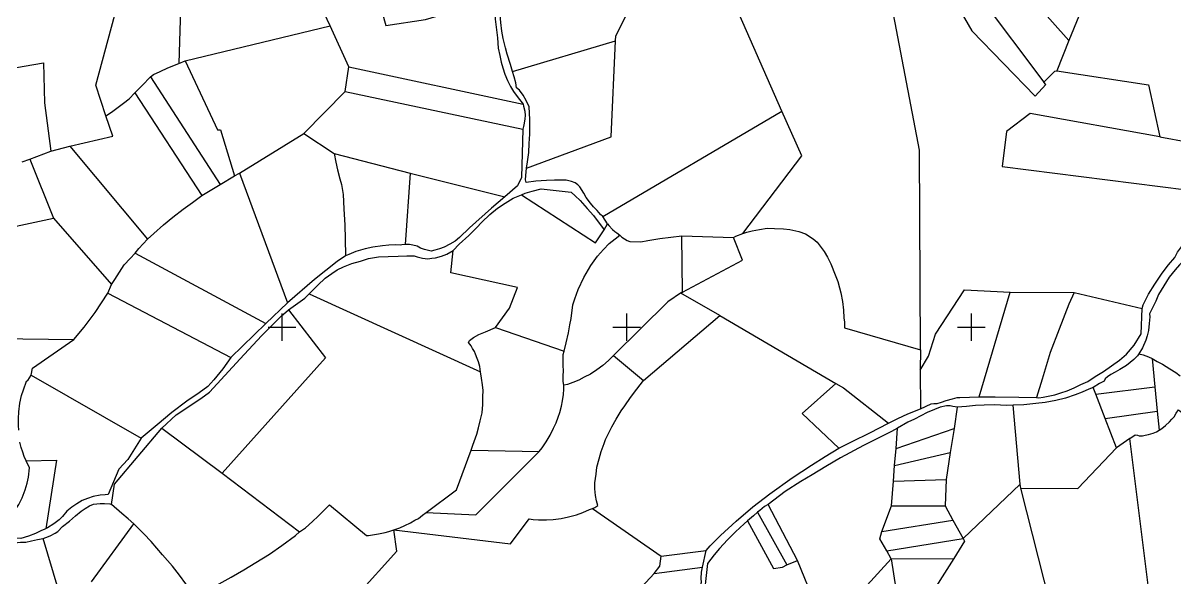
# Model space of a CAD drawing. Header units: millimetres. Extents: x 605783 to 631525, y 1302882 to 1327028.
# Drawn here: x 622640 to 624311, y 1324800 to 1325604 of the extents above; entities that cross this region are included whole.
import ezdxf

# ---------------------------------------------------------------- set-up
doc = ezdxf.new("R2010")
doc.units = ezdxf.units.MM
doc.layers.add('2', color=7, linetype='Continuous')
doc.layers.add('42', color=7, linetype='Continuous')

# ---------------------------------------------------------------- blocks, each defined once
blk = doc.blocks.new('COORD')
at = {"layer": '42', "color": 2, "linetype": 'Continuous'}
for p, q in [((0, -2), (0, 2)), ((-2, 0), (2, 0))]:
    blk.add_line(p, q, dxfattribs=at)
blk = doc.blocks.new('COORD$')
at = {"layer": '42', "color": 2, "linetype": 'Continuous'}
blk.add_blockref('COORD', (0, 0), dxfattribs=at)

msp = doc.modelspace()

# ---------------------------------------------------------------- linework, layer by layer
at = {"layer": '2', "color": 1, "linetype": 'Continuous'}
for p, q in [((623972.80827, 1325715.2611), (624120.61727, 1325518.5981)), ((623740.53427, 1325476.3371), (623646.74927, 1325689.8741)), ((622868.56527, 1325649.1481), (622865.43527, 1325545.4951)), ((624186.70427, 1325652.2921), (624156.62327, 1325578.7601)), ((624105.50727, 1325636.3201), (624156.62327, 1325578.7601)), ((622874.59127, 1325549.5131), (623084.92027, 1325600.2681)), ((623112.15527, 1325540.5441), (623084.92027, 1325600.2681)), ((623349.67427, 1325534.2151), (623498.82827, 1325578.4521)), ((624156.62327, 1325578.7601), (624139.46427, 1325534.8901)), ((622865.43527, 1325545.4951), (622874.59127, 1325549.5131)), ((623106.83327, 1325505.1261), (623112.15527, 1325540.5441)), ((623112.15527, 1325540.5441), (623365.05427, 1325486.6391)), ((622824.48127, 1325526.0131), (622925.56427, 1325370.1171)), ((623046.82527, 1325444.3251), (623106.83327, 1325505.1261)), ((623106.83327, 1325505.1261), (623364.49827, 1325450.1631)), ((622801.67527, 1325502.8811), (622898.97327, 1325354.2461)), ((623480.52227, 1325323.6861), (623740.53427, 1325476.3371)), ((622953.42827, 1325386.6171), (623046.82527, 1325444.3251)), ((623046.82527, 1325444.3251), (623090.92227, 1325415.2591)), ((624288.61827, 1325439.3491), (624330.75327, 1325431.6371)), ((622679.74727, 1325418.5131), (622707.45427, 1325425.7391)), ((622707.45427, 1325425.7391), (622820.28927, 1325291.1271)), ((622638.55327, 1325402.9711), (622649.48727, 1325406.9801)), ((622649.48727, 1325406.9801), (622679.74727, 1325418.5131)), ((622649.48727, 1325406.9801), (622683.87527, 1325321.1751)), ((623090.92227, 1325415.2591), (623201.43427, 1325386.4881)), ((622925.56427, 1325370.1171), (622946.43227, 1325382.8421)), ((622946.43227, 1325382.8421), (622953.42827, 1325386.6171)), ((622953.42827, 1325386.6171), (623023.15927, 1325198.7821)), ((623201.43427, 1325386.4881), (623194.12427, 1325283.4261)), ((623201.43427, 1325386.4881), (623338.63527, 1325352.2991)), ((622898.97327, 1325354.2461), (622925.56427, 1325370.1171)), ((622584.25027, 1325300.4701), (622683.87527, 1325321.1751)), ((622683.87527, 1325321.1751), (622768.01027, 1325225.0781)), ((623487.69227, 1325313.3031), (623480.52227, 1325323.6861)), ((623482.66227, 1325304.3801), (623487.69227, 1325313.3031)), ((623596.05927, 1325214.3491), (623595.18127, 1325295.7891)), ((623595.18127, 1325295.7891), (623670.22327, 1325293.3711)), ((622802.19027, 1325270.6391), (622991.57927, 1325168.8791)), ((622762.50927, 1325212.6561), (622768.01027, 1325225.0781)), ((622762.50927, 1325212.6561), (622940.93427, 1325119.3051)), ((623054.70927, 1325211.5291), (623303.35827, 1325098.4611)), ((623593.76827, 1325212.7091), (623596.05927, 1325214.3491)), ((623650.55327, 1325180.2751), (623593.76827, 1325212.7091)), ((624026.54527, 1325062.3371), (624071.62627, 1325213.9401)), ((624071.62627, 1325213.9401), (624164.19827, 1325213.5921)), ((624164.19827, 1325213.5921), (624262.91927, 1325190.5321)), ((623023.15927, 1325198.7821), (622991.57927, 1325168.8791)), ((623539.76827, 1325086.0681), (623650.55327, 1325180.2751)), ((623650.55327, 1325180.2751), (623818.49027, 1325081.5881)), ((622991.57927, 1325168.8791), (622940.93427, 1325119.3051)), ((623324.90127, 1325163.0161), (623424.47527, 1325128.8381)), ((622595.18127, 1325147.1971), (622713.14627, 1325145.3211)), ((623496.20227, 1325122.2451), (623539.76827, 1325086.0681)), ((623941.31927, 1325130.5051), (623940.96927, 1325101.0321)), ((624277.42627, 1325117.7881), (624281.46527, 1325077.0151)), ((622651.39027, 1325094.0571), (622811.04327, 1325002.5971)), ((623940.96927, 1325101.0321), (623941.30227, 1325045.1151)), ((624196.05827, 1325066.4011), (624192.19427, 1325076.0401)), ((624196.05827, 1325066.4011), (624281.46527, 1325077.0151)), ((624281.46527, 1325077.0151), (624284.71227, 1325041.7031)), ((624209.21227, 1325030.8871), (624196.05827, 1325066.4011)), ((623994.62627, 1325047.4281), (623990.22827, 1325016.6511)), ((624086.05727, 1324935.6911), (624075.88627, 1325050.2681)), ((624209.21227, 1325030.8871), (624284.71227, 1325041.7031)), ((624284.71227, 1325041.7031), (624287.53527, 1325014.0131)), ((624225.96127, 1324988.4011), (624209.21227, 1325030.8871)), ((622841.18727, 1325016.8611), (622928.26827, 1324951.7431)), ((623906.06727, 1324987.7431), (623908.06027, 1325017.2371)), ((623906.06727, 1324987.7431), (623990.22827, 1325016.6511)), ((623990.22827, 1325016.6511), (623984.58427, 1324981.6731)), ((623903.79527, 1324962.6961), (623906.06727, 1324987.7431)), ((624245.31427, 1325002.1011), (624225.96127, 1324988.4011)), ((624281.75827, 1324709.5791), (624245.31427, 1325002.1011)), ((623289.91027, 1324985.3321), (623388.44627, 1324983.3021)), ((623903.79527, 1324962.6961), (623984.58427, 1324981.6731)), ((623984.58427, 1324981.6731), (623978.96227, 1324942.6291)), ((623902.14527, 1324940.0661), (623903.79527, 1324962.6961)), ((622928.26827, 1324951.7431), (623040.50227, 1324866.6821)), ((623899.29727, 1324904.5941), (623902.14527, 1324940.0661)), ((623902.14527, 1324940.0661), (623978.96227, 1324942.6291)), ((623978.96227, 1324942.6291), (623977.27127, 1324904.6221)), ((624003.31827, 1324857.3551), (624086.05727, 1324935.6911)), ((624087.23227, 1324929.9791), (624086.05727, 1324935.6911)), ((624143.08227, 1324709.1011), (624087.23227, 1324929.9791)), ((623762.97327, 1324825.2161), (623720.48027, 1324906.4541)), ((623885.41227, 1324867.1591), (623899.29727, 1324904.5941)), ((623899.29727, 1324904.5941), (623977.27127, 1324904.6221)), ((623977.27127, 1324904.6221), (623988.43827, 1324883.7111)), ((623465.64027, 1324900.7081), (623565.35327, 1324831.3371)), ((623705.17627, 1324895.3181), (623747.76927, 1324818.9091)), ((622739.06927, 1324794.3111), (622800.31427, 1324878.3801)), ((623885.41227, 1324867.1591), (623988.43827, 1324883.7111)), ((623988.43827, 1324883.7111), (624003.31827, 1324857.3551)), ((622690.74127, 1324784.2721), (622668.86727, 1324857.3581)), ((623892.68227, 1324839.1121), (624003.31827, 1324857.3551)), ((623565.35327, 1324831.3371), (623630.81727, 1324839.7741)), ((623625.49327, 1324815.4731), (623630.81727, 1324839.7741)), ((623898.84327, 1324827.4521), (623892.68227, 1324839.1121)), ((623747.76927, 1324818.9091), (623762.97327, 1324825.2161)), ((623792.06927, 1324754.9631), (623762.97327, 1324825.2161)), ((623831.82427, 1324754.0281), (623898.84327, 1324827.4521)), ((623898.84327, 1324827.4521), (623989.89427, 1324828.0561)), ((623898.84327, 1324827.4521), (623989.89427, 1324828.0561)), ((623898.84327, 1324827.4521), (623914.76327, 1324729.2991)), ((623989.89427, 1324828.0561), (623950.24327, 1324765.7041)), ((623555.11327, 1324806.3621), (623625.49327, 1324815.4731))]:
    msp.add_line(p, q, dxfattribs=at)
for points in [[(623941.31927, 1325130.5051), (623940.10227, 1325420.0481), (623893.89827, 1325660.5281), (623859.80627, 1325759.4171)], [(623498.82827, 1325578.4521), (623499.61327, 1325585.6891), (623565.18427, 1325716.7181)], [(623946.64127, 1325712.7271), (624016.22127, 1325592.8201), (624107.72527, 1325498.0831), (624123.52727, 1325515.1531), (624120.61727, 1325518.5981)], [(623084.92027, 1325600.2681), (623067.64227, 1325636.9461), (623142.34027, 1325685.0941), (623165.81227, 1325600.6151), (623223.62027, 1325609.3391), (623320.00627, 1325638.2681)], [(623320.00627, 1325638.2681), (623323.89127, 1325624.9451), (623324.73827, 1325609.6991), (623327.81127, 1325582.7731), (623328.91227, 1325567.6561), (623331.13127, 1325556.9931), (623333.21527, 1325547.7271), (623335.42227, 1325539.3511), (623338.39427, 1325530.2161), (623342.25727, 1325520.7051), (623346.75027, 1325512.2141), (623351.10927, 1325504.9931), (623356.61027, 1325497.7781), (623365.05427, 1325486.6391)], [(623349.67427, 1325534.2151), (623346.57127, 1325543.9841), (623341.91527, 1325558.9551), (623339.32127, 1325568.4731), (623336.32527, 1325581.8011), (623334.36027, 1325592.4661), (623332.89227, 1325605.1671), (623331.94327, 1325615.7101), (623331.38627, 1325624.3491), (623330.68927, 1325635.4011)], [(622759.78927, 1325469.8101), (622745.07527, 1325513.9701), (622772.58227, 1325615.9731)], [(623370.02427, 1325393.6391), (623492.91427, 1325439.1131), (623498.82827, 1325578.4521)], [(622616.13227, 1325537.2461), (622669.24227, 1325546.5021), (622670.70527, 1325488.5611), (622679.74727, 1325418.5131)], [(622824.48127, 1325526.0131), (622829.06427, 1325529.5471), (622838.73027, 1325534.0711), (622849.54127, 1325539.3511), (622865.43527, 1325545.4951)], [(622874.59127, 1325549.5131), (622921.88627, 1325449.4131), (622926.07727, 1325449.6451), (622946.43227, 1325382.8421)], [(622801.67527, 1325502.8811), (622812.25127, 1325513.7521), (622824.48127, 1325526.0131)], [(623370.02427, 1325393.6391), (623371.62227, 1325402.9251), (623373.19527, 1325416.7851), (623373.88527, 1325429.4971), (623374.82427, 1325443.2271), (623374.76427, 1325453.7751), (623374.70527, 1325464.1951), (623373.84027, 1325482.6181), (623369.34127, 1325492.1261), (623365.10827, 1325499.6021), (623359.86227, 1325506.6911), (623355.52327, 1325510.3541), (623354.59327, 1325517.7201), (623351.87627, 1325526.4741), (623349.67427, 1325534.2151)], [(624120.61727, 1325518.5981), (624136.28927, 1325534.6521), (624139.46427, 1325534.8901)], [(624139.46427, 1325534.8901), (624272.35427, 1325514.5161), (624288.61827, 1325439.3491)], [(622759.78927, 1325469.8101), (622768.06127, 1325475.2301), (622785.49927, 1325487.8451), (622793.52127, 1325494.5371), (622801.67527, 1325502.8811)], [(623365.05427, 1325486.6391), (623365.58027, 1325483.5911), (623367.52427, 1325476.6121), (623367.81427, 1325470.1321), (623367.58827, 1325465.1751), (623366.73327, 1325459.1971), (623365.49027, 1325454.3621), (623364.49827, 1325450.1631)], [(623683.57527, 1325299.1471), (623769.53027, 1325411.5221), (623740.53427, 1325476.3371)], [(624288.61827, 1325439.3491), (624100.78727, 1325473.3451), (624066.41627, 1325447.2231), (624060.15527, 1325396.3091), (624327.22627, 1325362.4151)], [(622707.45427, 1325425.7391), (622769.72527, 1325440.2841), (622759.78927, 1325469.8101)], [(623364.49827, 1325450.1631), (623362.86027, 1325380.3851), (623356.96127, 1325368.0271), (623338.63527, 1325352.2991)], [(623090.92227, 1325415.2591), (623093.42027, 1325402.5421), (623095.92427, 1325391.3491), (623099.31027, 1325378.3731), (623101.82327, 1325370.2291), (623104.18827, 1325355.6071), (623105.13727, 1325334.8941), (623106.33127, 1325311.3841), (623106.90127, 1325291.6891), (623107.22627, 1325266.8311)], [(623480.52227, 1325323.6861), (623477.32927, 1325326.8461), (623472.47227, 1325332.2851), (623467.10727, 1325337.9761), (623462.88627, 1325343.2921), (623456.74527, 1325351.2661), (623452.90027, 1325357.6001), (623447.13427, 1325366.7201), (623444.57827, 1325369.5021), (623440.62527, 1325372.4041), (623435.27827, 1325374.6641), (623427.52227, 1325376.4031), (623420.03027, 1325376.3631), (623410.63127, 1325376.5681), (623398.82427, 1325375.8711), (623383.71727, 1325375.0291), (623369.63027, 1325373.3041), (623368.72027, 1325377.1111), (623369.06627, 1325383.2131), (623370.02427, 1325393.6391)], [(623263.64027, 1325274.3851), (623272.22227, 1325283.9621), (623286.12227, 1325296.2351), (623289.91227, 1325299.8131), (623297.48727, 1325307.6051), (623305.31527, 1325315.7791), (623316.55527, 1325326.7671), (623327.93227, 1325336.1041), (623338.81327, 1325343.2771), (623350.71027, 1325350.4561), (623362.74727, 1325355.3491)], [(623362.74727, 1325355.3491), (623367.81427, 1325357.5361), (623378.08527, 1325360.3851), (623391.27127, 1325364.1401), (623434.73227, 1325359.0301), (623440.47527, 1325353.9761), (623448.00727, 1325347.0261), (623458.10427, 1325335.5141), (623467.05227, 1325325.1401), (623482.66227, 1325304.3801)], [(623362.74727, 1325355.3491), (623470.06527, 1325285.5051), (623482.66227, 1325304.3801)], [(622820.28927, 1325291.1271), (622829.20427, 1325298.9581), (622843.34127, 1325311.8441), (622856.83827, 1325322.9551), (622871.86027, 1325334.4391), (622885.22527, 1325344.2801), (622898.97327, 1325354.2461)], [(623338.63527, 1325352.2991), (623319.17027, 1325335.9311), (623287.20227, 1325307.4241), (623272.80427, 1325293.2421), (623266.61227, 1325287.8721), (623258.50927, 1325283.5091), (623250.65827, 1325279.5281), (623243.68827, 1325276.9501), (623237.09527, 1325275.0091), (623231.76927, 1325273.7101), (623227.82827, 1325274.4521), (623221.85027, 1325276.0731), (623216.37827, 1325277.9511), (623211.53627, 1325280.9751), (623205.17727, 1325282.4671), (623200.09427, 1325283.0761), (623194.12427, 1325283.4261)], [(623487.69227, 1325313.3031), (623489.57627, 1325310.6871), (623494.76427, 1325304.9441), (623497.93027, 1325302.2591), (623500.97027, 1325300.0841), (623505.27827, 1325296.8861)], [(623683.57527, 1325299.1471), (623689.67627, 1325300.8941), (623697.17627, 1325303.2701), (623707.72227, 1325304.9941), (623719.02927, 1325306.7151), (623729.82227, 1325306.2781), (623742.64627, 1325305.8311), (623752.04027, 1325304.8941), (623765.11127, 1325302.2861), (623774.87727, 1325298.5511), (623785.64827, 1325291.3811), (623791.47427, 1325286.6511), (623796.15327, 1325280.6561), (623801.71527, 1325272.8771), (623806.38727, 1325264.7221), (623811.56327, 1325255.4221), (623817.73427, 1325239.3821), (623821.63927, 1325229.7071), (623824.02227, 1325220.6741), (623825.90327, 1325213.2961), (623828.52827, 1325200.5781), (623829.75727, 1325187.9941), (623830.48427, 1325177.0641), (623831.35227, 1325170.8351), (623831.19827, 1325162.3241), (623941.31927, 1325130.5051)], [(622802.19027, 1325270.6391), (622807.41927, 1325277.3451), (622820.28927, 1325291.1271)], [(623424.47527, 1325128.8381), (623427.30727, 1325140.5121), (623430.65627, 1325154.9781), (623432.85327, 1325166.9091), (623434.53327, 1325175.7941), (623437.01127, 1325195.8541), (623439.95927, 1325204.3511), (623444.95727, 1325218.1731), (623453.14027, 1325235.5361), (623463.48227, 1325252.7621), (623473.05127, 1325266.5601), (623481.46427, 1325276.1731), (623489.87227, 1325284.6421), (623498.53027, 1325291.5851), (623505.27827, 1325296.8861)], [(623505.27827, 1325296.8861), (623508.31627, 1325294.0751), (623515.92027, 1325289.2091), (623519.85127, 1325287.5371), (623535.97727, 1325287.3271), (623546.01427, 1325288.8001), (623563.54927, 1325292.0131), (623595.18127, 1325295.7891)], [(623596.05927, 1325214.3491), (623683.32327, 1325260.6531), (623670.22327, 1325293.3711)], [(623670.22327, 1325293.3711), (623673.78527, 1325295.5131), (623683.57527, 1325299.1471)], [(624360.02927, 1325287.8781), (624351.79427, 1325284.4041), (624343.81427, 1325280.6771), (624333.17827, 1325275.0291), (624328.11427, 1325272.3341), (624321.33827, 1325257.8111), (624317.29727, 1325253.7231), (624311.11427, 1325246.7011), (624302.03327, 1325235.7241), (624294.60927, 1325223.4851), (624286.93427, 1325210.7371), (624282.67127, 1325201.0561), (624273.75827, 1325182.7091), (624274.29027, 1325178.3911), (624273.45527, 1325168.8551), (624272.11727, 1325158.4271), (624270.38127, 1325150.9201), (624268.51127, 1325144.8101), (624263.74827, 1325133.6021), (624258.46527, 1325124.6791)], [(623054.70927, 1325211.5291), (623061.65527, 1325218.3001), (623067.33627, 1325224.3031), (623077.69227, 1325234.5241), (623087.55927, 1325241.4381), (623095.27727, 1325246.4351), (623104.64827, 1325251.0591), (623116.55927, 1325255.8241), (623129.23927, 1325259.3211), (623140.90227, 1325262.8141), (623155.36627, 1325265.1771), (623169.33127, 1325266.0121), (623183.67927, 1325266.4691), (623196.12227, 1325266.7881), (623206.91827, 1325266.5901), (623211.49727, 1325265.2171), (623219.25527, 1325263.2241), (623226.87927, 1325262.5011), (623232.46227, 1325263.2931), (623238.04627, 1325264.0851), (623246.41527, 1325266.2891), (623254.39827, 1325269.3811), (623263.64027, 1325274.3851)], [(623194.12427, 1325283.4261), (623189.30127, 1325282.8921), (623186.89127, 1325282.3711), (623180.53827, 1325282.9731), (623170.25527, 1325282.2841), (623161.24427, 1325281.3471), (623147.15927, 1325279.3671), (623135.74427, 1325276.7661), (623122.30527, 1325272.8831), (623112.42227, 1325268.8921), (623107.22627, 1325266.8311)], [(623324.90127, 1325163.0161), (623345.05727, 1325191.1171), (623356.83727, 1325221.0391), (623260.01427, 1325242.2451), (623263.64027, 1325274.3851)], [(624262.91927, 1325190.5321), (624264.66827, 1325195.6241), (624272.45427, 1325211.1691), (624281.26127, 1325225.9571), (624292.09327, 1325241.7721), (624301.42227, 1325253.8941), (624310.38027, 1325264.2351), (624314.27227, 1325272.2611), (624323.09727, 1325283.6181)], [(622768.01027, 1325225.0781), (622772.98627, 1325232.5481), (622779.49727, 1325242.9321), (622786.39027, 1325253.9501), (622794.80127, 1325263.1811), (622802.19027, 1325270.6391)], [(623107.22627, 1325266.8311), (623095.33627, 1325258.5081), (623062.59027, 1325232.6661), (623023.15927, 1325198.7821)], [(622713.14627, 1325145.3211), (622728.31627, 1325163.5381), (622744.00427, 1325184.5471), (622762.50927, 1325212.6561)], [(623024.48627, 1325188.6221), (623048.52127, 1325205.3961), (623054.70927, 1325211.5291)], [(623594.91427, 1325213.5291), (623575.06027, 1325199.9731), (623496.20227, 1325122.2451)], [(623940.96927, 1325101.0321), (623952.97327, 1325121.5521), (623963.49027, 1325153.5141), (624005.35027, 1325217.7111), (624071.62627, 1325213.9401)], [(624164.19827, 1325213.5921), (624156.90527, 1325196.6061), (624142.56527, 1325160.4711), (624129.62827, 1325126.4901), (624118.20227, 1325088.1801), (624109.73027, 1325061.5021)], [(622841.18727, 1325016.8611), (622861.64927, 1325036.5401), (622897.71027, 1325059.9851), (622910.10427, 1325069.0731), (622954.40527, 1325117.5971), (622985.45827, 1325150.9281), (623014.25327, 1325179.2921), (623024.48627, 1325188.6221)], [(623024.48627, 1325188.6221), (623078.40327, 1325119.1811), (622928.26827, 1324951.7431)], [(624109.73027, 1325061.5021), (624113.16227, 1325061.0111), (624119.25227, 1325062.0601), (624126.48227, 1325063.6231), (624136.50427, 1325065.4541), (624144.99827, 1325068.0401), (624154.50527, 1325071.1401), (624164.25927, 1325075.5121), (624174.26427, 1325080.2671), (624184.14427, 1325084.8931), (624194.77227, 1325091.9391), (624206.79427, 1325099.3721), (624218.43327, 1325107.1861), (624230.07127, 1325115.3801), (624240.56127, 1325124.3311), (624251.40927, 1325137.3501), (624261.85627, 1325153.9261), (624262.91927, 1325190.5321)], [(623303.35827, 1325098.4611), (623302.11427, 1325106.5981), (623300.23127, 1325113.2141), (623298.59527, 1325117.9231), (623296.20427, 1325124.4151), (623294.31127, 1325128.2361), (623291.78627, 1325132.6961), (623289.51127, 1325136.1371), (623285.97227, 1325141.2371), (623287.50627, 1325144.1521), (623292.98127, 1325148.5701), (623300.61427, 1325152.8501), (623310.27727, 1325156.6121), (623324.90127, 1325163.0161)], [(622651.39027, 1325094.0571), (622653.45527, 1325104.0831), (622713.14627, 1325145.3211)], [(623424.18727, 1325079.1651), (623423.19027, 1325084.8871), (623423.08927, 1325093.0191), (623423.49327, 1325100.0041), (623423.26527, 1325108.0091), (623423.29727, 1325117.7911), (623423.18927, 1325123.6361), (623424.47527, 1325128.8381)], [(623496.20227, 1325122.2451), (623488.81327, 1325114.9141), (623480.53527, 1325107.7151), (623472.13427, 1325101.5331), (623462.59027, 1325095.4841), (623453.68627, 1325090.8291), (623446.05327, 1325086.6761), (623437.15227, 1325083.0371), (623429.52427, 1325080.1541), (623424.18727, 1325079.1651)], [(624258.46527, 1325124.6791), (624256.44927, 1325121.8721), (624250.89127, 1325116.6331), (624240.39827, 1325108.0631), (624230.65227, 1325102.2931), (624224.07227, 1325098.1921), (624217.61527, 1325094.7271), (624212.93527, 1325091.3981), (624209.52327, 1325088.3301), (624207.76227, 1325085.2711), (624201.05127, 1325081.9321), (624192.19427, 1325076.0401)], [(624258.46527, 1325124.6791), (624264.69527, 1325123.3131), (624272.07727, 1325120.4291), (624277.42627, 1325117.7881)], [(622940.93427, 1325119.3051), (622929.59627, 1325103.1061), (622916.35327, 1325086.8971), (622907.51827, 1325077.1921), (622895.24927, 1325068.4861), (622877.16027, 1325055.9381), (622855.53627, 1325039.5581), (622834.04627, 1325022.0341), (622811.04327, 1325002.5971)], [(624277.42627, 1325117.7881), (624284.94027, 1325113.8881), (624292.58327, 1325109.7341), (624303.41527, 1325103.1831), (624312.08027, 1325097.8901), (624318.33227, 1325092.7131)], [(622633.35227, 1325013.9841), (622632.86627, 1325020.8471), (622633.15327, 1325030.8821), (622633.56527, 1325040.6631), (622634.74927, 1325053.1071), (622637.57827, 1325064.1461), (622640.27227, 1325072.5171), (622644.75827, 1325085.1981), (622646.53927, 1325086.0791), (622651.39027, 1325094.0571)], [(623289.91027, 1324985.3321), (623292.21927, 1324992.3081), (623297.98527, 1325008.1591), (623300.55527, 1325017.6741), (623302.87327, 1325027.5721), (623305.45227, 1325039.5011), (623306.76127, 1325051.5641), (623306.79627, 1325062.4891), (623307.08027, 1325071.7621), (623306.21827, 1325080.0251), (623304.85227, 1325089.3061), (623303.35827, 1325098.4611)], [(623388.44627, 1324983.3021), (623392.90727, 1324988.4881), (623398.52327, 1324997.2251), (623404.26927, 1325006.9781), (623409.12727, 1325016.9901), (623412.83527, 1325024.5941), (623415.78227, 1325032.9641), (623418.47127, 1325039.6831), (623420.53327, 1325049.0741), (623422.20927, 1325056.5611), (623423.63627, 1325065.8281), (623424.04227, 1325073.7031), (623424.18727, 1325079.1651)], [(623465.64027, 1324900.7081), (623469.19927, 1324901.9601), (623473.27227, 1324904.7341), (623471.51627, 1324911.6031), (623470.14527, 1324919.4871), (623469.03427, 1324929.2751), (623469.31627, 1324937.9131), (623470.88127, 1324950.6101), (623472.18427, 1324960.6391), (623475.39727, 1324972.4381), (623478.47927, 1324983.0941), (623482.83527, 1324994.7601), (623484.63127, 1325000.4681), (623489.23427, 1325010.2271), (623493.83427, 1325018.8421), (623500.21927, 1325029.8621), (623507.49727, 1325042.0211), (623512.72827, 1325049.6171), (623521.02127, 1325061.5171), (623529.94927, 1325073.6671), (623539.76827, 1325086.0681)], [(623818.49027, 1325081.5881), (623769.84027, 1325038.1341), (623823.26727, 1324987.8181)], [(623818.49027, 1325081.5881), (623829.77227, 1325075.4321), (623895.06727, 1325024.1591)], [(624192.19427, 1325076.0401), (624185.85927, 1325073.4651), (624175.97827, 1325069.2191), (624165.84127, 1325065.2271), (624151.77027, 1325060.5781), (624137.82027, 1325057.2011), (624122.59627, 1325054.4521), (624109.01827, 1325052.7291), (624091.37527, 1325050.9841), (624075.88627, 1325050.2681)], [(623941.30227, 1325045.1151), (623957.13627, 1325052.3151), (623960.94427, 1325052.5891), (623965.76727, 1325052.9961), (623971.85227, 1325054.9341), (623978.82427, 1325057.2581), (623987.70027, 1325059.5921), (623994.80127, 1325061.4081), (623998.48327, 1325061.6821), (624026.54527, 1325062.3371)], [(624026.54527, 1325062.3371), (624049.78527, 1325062.3311), (624084.20227, 1325061.8761), (624109.73027, 1325061.5021)], [(623895.06727, 1325024.1591), (623908.61827, 1325030.8381), (623923.31027, 1325037.7771), (623941.30227, 1325045.1151)], [(623994.62627, 1325047.4281), (623991.70327, 1325047.9211), (623988.65227, 1325048.4131), (623984.32927, 1325049.2801), (623978.99527, 1325049.3791), (623969.86327, 1325047.2981), (623961.75427, 1325044.0791), (623951.23927, 1325039.5761), (623932.62327, 1325030.2011), (623923.25127, 1325025.8311), (623908.06027, 1325017.2371)], [(624075.88627, 1325050.2681), (624066.10927, 1325050.0901), (624049.08927, 1325050.6361), (624033.72327, 1325050.4281), (624021.40927, 1325049.7291), (624008.33527, 1325048.6431), (623994.62627, 1325047.4281)], [(624287.53527, 1325014.0131), (624291.58527, 1325016.4491), (624296.89527, 1325020.7981), (624302.70627, 1325026.1661), (624306.24027, 1325030.1241), (624309.26727, 1325033.6981), (624312.41427, 1325038.6711), (624315.56127, 1325043.6441), (624337.75627, 1325026.2221)], [(623823.26727, 1324987.8181), (623842.38627, 1324997.9581), (623867.84227, 1325010.2911), (623895.06727, 1325024.1591)], [(622767.77227, 1324906.4221), (622772.17727, 1324936.0561), (622841.18727, 1325016.8611)], [(623908.06027, 1325017.2371), (623899.32527, 1325012.3621), (623859.05627, 1324991.8181), (623825.25027, 1324973.9761), (623804.11227, 1324961.5381), (623784.49727, 1324949.2351), (623768.04227, 1324939.6181), (623745.39327, 1324925.0121), (623720.48027, 1324906.4541)], [(624245.31427, 1325002.1011), (624252.77727, 1325007.3501), (624256.08227, 1325006.7321), (624258.75227, 1325006.1111), (624263.45127, 1325006.1351), (624267.63827, 1325006.7931), (624272.45827, 1325007.8341), (624278.92327, 1325009.9021), (624283.73927, 1325011.5791), (624287.53527, 1325014.0131)], [(622644.00227, 1324969.7181), (622641.22827, 1324975.9571), (622639.21827, 1324982.4471), (622636.95327, 1324989.0651), (622635.07427, 1324996.9511)], [(622811.04327, 1325002.5971), (622791.78827, 1324971.4881), (622778.66027, 1324957.4401), (622762.86427, 1324921.0111), (622758.80427, 1324920.3541), (622751.56927, 1324919.8081), (622741.16527, 1324917.9751), (622733.18127, 1324915.1371), (622725.57927, 1324912.0471), (622717.47827, 1324907.3031), (622710.26727, 1324902.3091), (622703.18727, 1324896.6801), (622696.88027, 1324889.1491), (622691.95427, 1324884.4211), (622684.24127, 1324878.4071), (622675.00527, 1324872.3861), (622670.19127, 1324870.2011)], [(623630.81727, 1324839.7741), (623636.49427, 1324846.4121), (623651.52127, 1324861.6141), (623674.13727, 1324882.1931), (623698.40327, 1324902.9071), (623722.80627, 1324921.8431), (623755.31227, 1324945.1431), (623783.52727, 1324963.5911), (623803.14327, 1324975.7671), (623823.26727, 1324987.8181)], [(624087.23227, 1324929.9791), (624169.52627, 1324929.6471), (624225.96127, 1324988.4011)], [(622644.00227, 1324969.7181), (622688.19627, 1324970.6341), (622672.59827, 1324871.2941)], [(623224.59827, 1324894.8301), (623268.51627, 1324927.7641), (623289.91027, 1324985.3321)], [(623224.59827, 1324894.8301), (623296.58927, 1324891.4121), (623388.44627, 1324983.3021)], [(622598.37127, 1324859.9121), (622605.70127, 1324867.7701), (622613.22027, 1324875.9891), (622617.30227, 1324881.5581), (622622.91527, 1324889.4061), (622627.38427, 1324897.0061), (622633.38327, 1324906.3771), (622638.11327, 1324916.0081), (622642.84927, 1324927.5451), (622645.80127, 1324937.1851), (622647.60827, 1324946.1961), (622648.92227, 1324959.6561), (622644.00227, 1324969.7181)], [(622668.86727, 1324857.3581), (622672.54327, 1324858.5211), (622679.00427, 1324861.2241), (622686.35127, 1324864.6931), (622689.89227, 1324867.2541), (622696.96327, 1324874.4071), (622706.82427, 1324882.3381), (622715.92427, 1324890.0111), (622723.88727, 1324896.6611), (622729.83427, 1324900.6321), (622736.03527, 1324904.4771), (622741.98927, 1324907.0501), (622751.38127, 1324907.9881), (622757.98527, 1324907.8961), (622765.35527, 1324907.1721), (622767.77227, 1324906.4221)], [(622800.31427, 1324878.3801), (622791.89027, 1324885.8341), (622783.08627, 1324893.1581), (622767.77227, 1324906.4221)], [(623040.50227, 1324866.6821), (623049.15727, 1324872.6081), (623059.34627, 1324881.8301), (623067.62527, 1324889.6651), (623084.06027, 1324906.0961), (623137.88427, 1324861.3541), (623140.80627, 1324861.5931), (623149.44527, 1324862.8191), (623155.03627, 1324864.0611), (623164.94727, 1324865.9161), (623170.41227, 1324867.2851), (623177.53127, 1324869.5361)], [(623720.48027, 1324906.4541), (623715.41627, 1324903.5051), (623708.21027, 1324897.8751), (623705.17627, 1324895.3181)], [(623177.53127, 1324869.5361), (623346.74027, 1324849.4831), (623373.77827, 1324885.5521), (623379.61627, 1324884.5061), (623387.48927, 1324884.2121), (623398.79027, 1324884.1541), (623408.69727, 1324884.6111), (623420.13027, 1324886.0771), (623430.93227, 1324888.3081), (623442.62527, 1324891.5511), (623451.90527, 1324894.6801), (623461.57127, 1324899.0771), (623465.64027, 1324900.7081)], [(623177.53127, 1324869.5361), (623186.04927, 1324872.6681), (623193.42527, 1324875.8061), (623201.43827, 1324879.9581), (623207.92627, 1324883.4821), (623213.52327, 1324886.2481), (623219.12627, 1324891.1741), (623224.59827, 1324894.8301)], [(623705.17627, 1324895.3181), (623699.49127, 1324890.0771), (623690.39027, 1324882.5321)], [(622670.19127, 1324870.2011), (622666.51627, 1324868.7831), (622657.65127, 1324864.4161), (622647.51527, 1324860.2961), (622636.61327, 1324856.9351), (622598.37127, 1324859.9121)], [(622887.89727, 1324773.2311), (622881.87627, 1324782.6041), (622875.85927, 1324791.2141), (622866.51727, 1324803.7471), (622856.28327, 1324817.0371), (622842.09427, 1324833.4841), (622825.35027, 1324852.5861), (622814.61827, 1324863.9671), (622800.31427, 1324878.3801)], [(623690.39027, 1324882.5321), (623685.84127, 1324878.5681), (623673.08027, 1324866.9371), (623661.46227, 1324855.3111), (623649.85027, 1324842.5421), (623642.02927, 1324833.3511), (623632.57527, 1324820.7201), (623626.16527, 1324763.8801)], [(623690.39027, 1324882.5321), (623728.49527, 1324813.7251), (623741.31227, 1324815.4441), (623747.76927, 1324818.9091)], [(622566.96827, 1324843.6081), (622579.16927, 1324842.0201), (622631.69127, 1324851.4451), (622636.00827, 1324851.5941), (622643.75327, 1324851.8891), (622651.99827, 1324853.5841), (622660.74927, 1324855.5361), (622668.86727, 1324857.3581)], [(622887.89727, 1324773.2311), (622895.70127, 1324777.6041), (622915.41327, 1324786.3961), (622941.62027, 1324801.1261), (622960.06827, 1324811.7031), (622977.11827, 1324822.2871), (622997.09527, 1324834.6351), (623015.16827, 1324846.9931), (623034.64427, 1324861.3761), (623040.50227, 1324866.6821)], [(623124.52327, 1324774.9051), (623182.00327, 1324838.8951), (623177.53127, 1324869.5361)], [(623892.68227, 1324839.1121), (623882.42327, 1324856.7221), (623885.41227, 1324867.1591)], [(624003.31827, 1324857.3551), (624005.49927, 1324853.3001), (623989.89427, 1324828.0561)], [(623555.11327, 1324806.3621), (623563.40227, 1324816.9911), (623565.35327, 1324831.3371)], [(623516.05427, 1324744.5641), (623530.51827, 1324779.8081), (623555.11327, 1324806.3621)], [(623596.38627, 1324707.2161), (623608.42527, 1324734.4311), (623623.58427, 1324793.7311), (623623.17427, 1324798.9401), (623623.88427, 1324808.0941), (623625.49327, 1324815.4731)]]:
    msp.add_lwpolyline(points, dxfattribs=at)

# ---------------------------------------------------------------- block references
at = {"layer": '42', "color": 1, "linetype": 'Continuous', "xscale": 10, "yscale": 10}
for p in [(623015.28227, 1325163.3861), (623515.28227, 1325163.3861), (624015.28227, 1325163.3861)]:
    msp.add_blockref('COORD$', p, dxfattribs=at)

doc.saveas('drawing.dxf')
